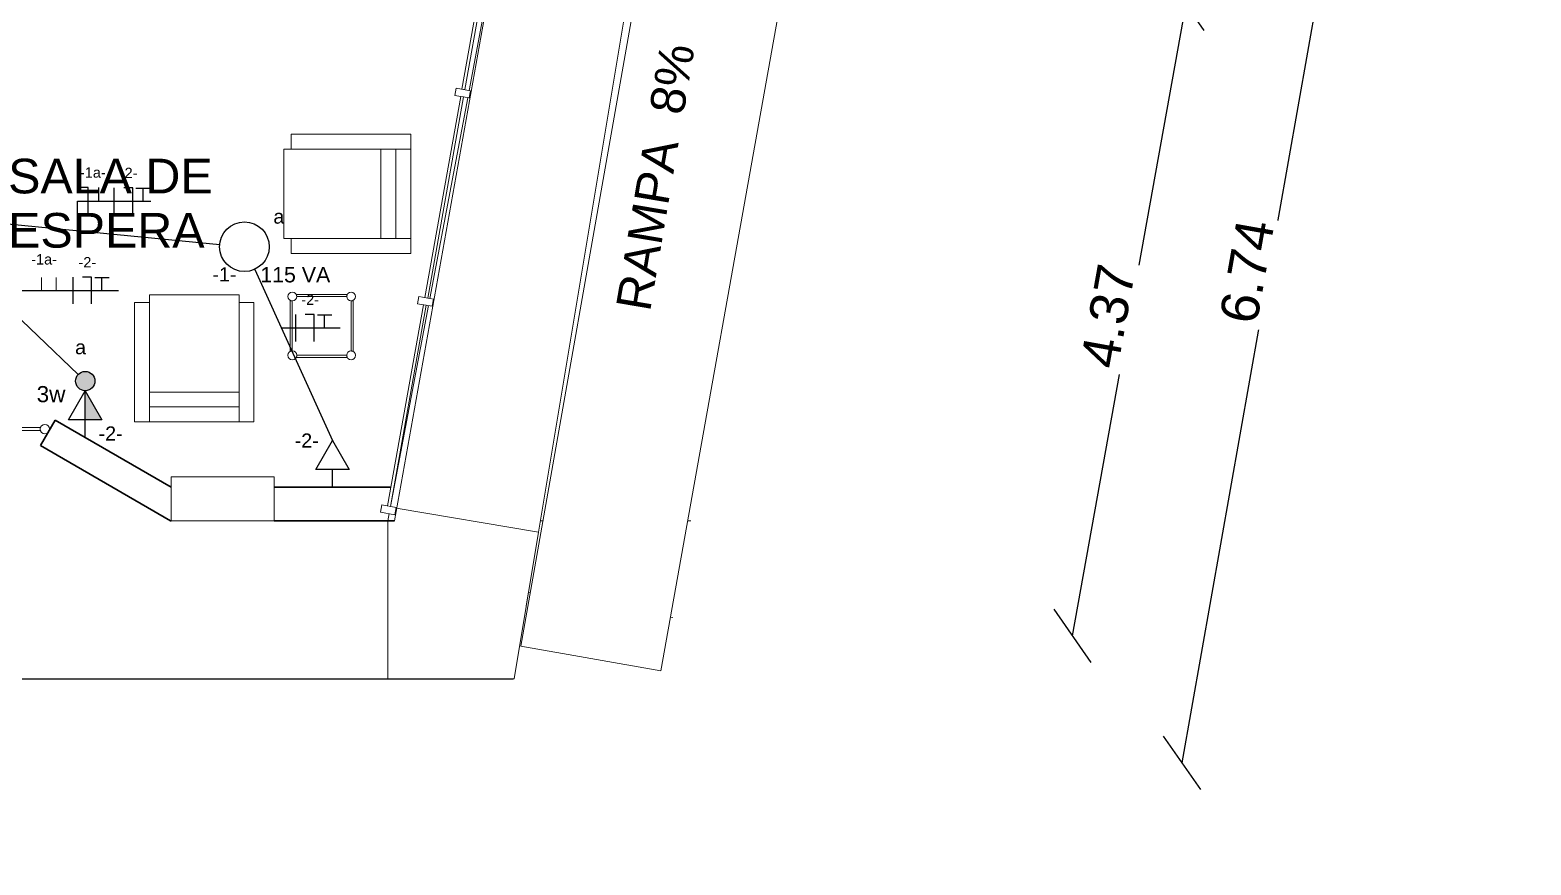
# Model space of a CAD drawing. Header units: metres. Extents: x -182 to 99, y 70 to 117.
# Drawn here: x -81.04 to -70.81, y 77.64 to 83.32 of the extents above; entities that cross this region are included whole.
import ezdxf

# ---------------------------------------------------------------- set-up
doc = ezdxf.new("R2010")
doc.units = ezdxf.units.M
doc.header["$LTSCALE"] = 0.01
for name, color, linetype, lineweight in [('A-ANNO-TEXT', 2, 'Continuous', 9), ('A-FLOR-OTLN', 6, 'Continuous', 13), ('A-FLOR-STRS', 1, 'Continuous', 9), ('A-GLAZ', 6, 'Continuous', 9), ('A-GLAZ-CWMG', 3, 'Continuous', 9), ('A-WALL', 2, 'Continuous', 9), ('G-IMPT', 1, 'Continuous', 9), ('I-FURN', 6, 'Continuous', 9), ('S-COLS', 6, 'Continuous', 9)]:
    doc.layers.add(name, color=color, linetype=linetype, lineweight=lineweight)
for name, color, linetype in [('FIAÇÃO', 10, 'Continuous'), ('Força', 7, 'Continuous'), ('Iluminação', 7, 'Continuous')]:
    doc.layers.add(name, color=color, linetype=linetype)
doc.styles.add('Arial', font='arial.ttf', dxfattribs={"height": 0.29506})
doc.styles.add('Arial_1', font='arial.ttf', dxfattribs={"height": 0.368825})
doc.styles.add('Arial_2', font='arial.ttf', dxfattribs={"height": 0.258177})
doc.dimstyles.new('Diagonal', dxfattribs={"dimscale": 0.3048, "dimtxt": 0.258177, "dimasz": 1.025262, "dimexe": 0.984252, "dimexo": 0.615157, "dimgap": 0.04101, "dimtad": 1, "dimrnd": 0.01, "dimzin": 0, "dimdsep": 46, "dimtxsty": 'Arial_2', "dimblk1": 'OBLIQUE', "dimblk2": 'OBLIQUE', "dimsah": 1, "dimcen": 0.09, "dimse1": 1, "dimse2": 1, "dimazin": 0, "dimtfac": 1, "dimtix": 1, "dimtmove": 0, "dimatfit": 3, "dimfxl": 1, "dimtvp": 1, "dimtfill": 1, "dimtolj": 1, "dimtzin": 0, "dimarcsym": 2})

# ---------------------------------------------------------------- blocks, each defined once
blk = doc.blocks.new('Couch01 - 12ZCOU01_dwg-205772-Planta Baja')
at = {"layer": 'G-IMPT'}
for p, q in [((0, 0.305), (0, 0.406)), ((0, 0.406), (0.813, 0.406)), ((0, 0.406), (0, 0.305)), ((0, 0.406), (0.813, 0.406)), ((0.813, 0.305), (0.813, 0.406)), ((0.813, 0.406), (0.813, 0.305)), ((0, -0.305), (0, 0.305)), ((0, 0.305), (0.102, 0.305)), ((0, -0.305), (0, 0.305)), ((0.102, 0.305), (0, 0.305)), ((0.102, -0.305), (0.102, 0.305)), ((0.102, -0.305), (0.102, 0.305)), ((0.102, 0.305), (0.158, 0.305)), ((0.102, 0.305), (0.158, 0.305)), ((0.158, 0.305), (0.813, 0.305)), ((0.813, 0.305), (0.158, 0.305)), ((0.203, 0.305), (0.203, -0.305)), ((0.203, -0.305), (0.203, 0.305)), ((0.813, 0.305), (0.864, 0.305)), ((0.813, 0.305), (0.864, 0.305)), ((0.864, 0.305), (0.864, -0.305)), ((0.864, 0.305), (0.864, -0.305)), ((0, -0.305), (0, -0.406)), ((0, -0.305), (0.102, -0.305)), ((0, -0.305), (0, -0.406)), ((0, -0.305), (0.102, -0.305)), ((0.102, -0.305), (0.158, -0.305)), ((0.102, -0.305), (0.158, -0.305)), ((0.813, -0.305), (0.158, -0.305)), ((0.813, -0.305), (0.158, -0.305)), ((0.813, -0.305), (0.813, -0.406)), ((0.813, -0.305), (0.864, -0.305)), ((0.813, -0.305), (0.813, -0.406)), ((0.813, -0.305), (0.864, -0.305)), ((0.813, -0.406), (0, -0.406)), ((0, -0.406), (0.813, -0.406))]:
    blk.add_line(p, q, dxfattribs=at)
blk = doc.blocks.new('Couch01 - Couch01-206132-Planta Baja')
blk.add_blockref('Couch01 - 12ZCOU01_dwg-205772-Planta Baja', (0, 0))
blk = doc.blocks.new('Table basse - Verre - Table basse - Verre 3-523687-Planta Baja')
at = {"layer": 'I-FURN'}
for p, q in [((-0.2, 0.213), (-0.2, -0.135)), ((-0.185, 0.209), (-0.185, -0.131)), ((0.189, 0.254), (-0.159, 0.254)), ((0.185, 0.239), (-0.155, 0.239)), ((0.215, -0.131), (0.215, 0.209)), ((0.23, -0.135), (0.23, 0.213)), ((-0.159, -0.176), (0.189, -0.176)), ((-0.155, -0.161), (0.185, -0.161))]:
    blk.add_line(p, q, dxfattribs=at)
for centre, start, end in [((-0.185, 0.239), 360, 180), ((-0.185, 0.239), 180, 360), ((0.215, 0.239), 360, 180), ((0.215, 0.239), 180, 360), ((-0.185, -0.161), 360, 180), ((-0.185, -0.161), 180, 360), ((0.215, -0.161), 360, 180), ((0.215, -0.161), 180, 360)]:
    blk.add_arc(centre, 0.03, start, end, dxfattribs=at)
for points, knots in [([(-0.199, 0.213), (-0.198, 0.212), (-0.198, 0.212), (-0.196, 0.211), (-0.193, 0.21), (-0.19, 0.21), (-0.188, 0.209), (-0.186, 0.209), (-0.186, 0.209)], [0.1111111, 0.1111111, 0.1111111, 0.1111111, 0.1666667, 0.2222222, 0.3333333, 0.3888889, 0.4444444, 0.4813841, 0.4813841, 0.4813841, 0.4813841]), ([(-0.155, 0.239), (-0.155, 0.24), (-0.155, 0.243), (-0.156, 0.247), (-0.157, 0.25), (-0.158, 0.252), (-0.158, 0.252), (-0.158, 0.253)], [0, 0, 0, 0, 0.1428571, 0.2857143, 0.5714286, 0.6785714, 0.7142857, 0.7142857, 0.7142857, 0.7142857]), ([(0.189, 0.253), (0.188, 0.252), (0.188, 0.251), (0.187, 0.248), (0.186, 0.244), (0.185, 0.241), (0.185, 0.239)], [0.2857143, 0.2857143, 0.2857143, 0.2857143, 0.4285714, 0.5714286, 0.7857143, 1, 1, 1, 1]), ([(0.216, 0.209), (0.217, 0.209), (0.219, 0.209), (0.222, 0.21), (0.224, 0.21), (0.225, 0.211), (0.226, 0.211), (0.228, 0.212), (0.229, 0.212), (0.229, 0.213), (0.229, 0.213)], [0.5186863, 0.5186863, 0.5186863, 0.5186863, 0.5833333, 0.6527778, 0.6875, 0.7222222, 0.7569444, 0.7916667, 0.8611111, 0.8888889, 0.8888889, 0.8888889, 0.8888889]), ([(-0.186, -0.131), (-0.187, -0.131), (-0.189, -0.131), (-0.191, -0.132), (-0.193, -0.132), (-0.194, -0.132), (-0.196, -0.133), (-0.197, -0.133), (-0.198, -0.134), (-0.199, -0.134), (-0.199, -0.134)], [0.5186159, 0.5186159, 0.5186159, 0.5186159, 0.5833333, 0.6527778, 0.6875, 0.7222222, 0.7569444, 0.7916667, 0.8611111, 0.8888889, 0.8888889, 0.8888889, 0.8888889]), ([(-0.158, -0.174), (-0.158, -0.174), (-0.157, -0.173), (-0.156, -0.17), (-0.155, -0.166), (-0.155, -0.163), (-0.155, -0.161)], [0.2857143, 0.2857143, 0.2857143, 0.2857143, 0.4285714, 0.5714286, 0.7857143, 1, 1, 1, 1]), ([(0.185, -0.161), (0.185, -0.162), (0.185, -0.164), (0.186, -0.169), (0.187, -0.172), (0.188, -0.174), (0.188, -0.174), (0.189, -0.174)], [0, 0, 0, 0, 0.1428571, 0.2857143, 0.5714286, 0.6785714, 0.7142857, 0.7142857, 0.7142857, 0.7142857]), ([(0.229, -0.134), (0.229, -0.134), (0.228, -0.134), (0.226, -0.133), (0.224, -0.132), (0.221, -0.131), (0.218, -0.131), (0.217, -0.131), (0.216, -0.131)], [0.1111111, 0.1111111, 0.1111111, 0.1111111, 0.1666667, 0.2222222, 0.3333333, 0.3888889, 0.4444444, 0.4813137, 0.4813137, 0.4813137, 0.4813137])]:
    blk.add_open_spline(points, degree=3, knots=knots, dxfattribs=at)
blk = doc.blocks.new('Panel de sistema - Acristalado 3-523199-Planta Baja')
at = {"layer": 'A-GLAZ'}
for p, q in [((0.695, 0.01), (-0.695, 0.01)), ((-0.695, 0.01), (-0.695, -0.01)), ((0.695, -0.01), (0.695, 0.01)), ((-0.695, -0.01), (0.695, -0.01))]:
    blk.add_line(p, q, dxfattribs=at)
blk = doc.blocks.new('Montante rectangular - Montante rectangular - 5 x 10 cm-392831-Planta Baja')
at = {"layer": 'A-GLAZ-CWMG', "lineweight": 13}
for p, q in [((-0.05, 0.05), (-0.05, -0.05)), ((0, 0.05), (-0.05, 0.05)), ((0, -0.05), (0, 0.05)), ((-0.05, -0.05), (0, -0.05))]:
    blk.add_line(p, q, dxfattribs=at)
blk = doc.blocks.new('Montante rectangular - Montante rectangular - 5 x 10 cm-392828-Planta Baja')
at = {"layer": 'A-GLAZ-CWMG', "lineweight": 13}
for p, q in [((-0.025, 0.05), (0.025, 0.05)), ((-0.025, -0.05), (-0.025, 0.05)), ((0.025, 0.05), (0.025, -0.05)), ((0.025, -0.05), (-0.025, -0.05))]:
    blk.add_line(p, q, dxfattribs=at)
blk = doc.blocks.new('Pilar rectangular hormigón - 300 x 700 mm-553680-Planta Baja')
at = {"layer": 'S-COLS'}
for p, q in [((0.15, 0.35), (-0.15, 0.35)), ((-0.15, 0.35), (-0.15, -0.35)), ((0.15, -0.35), (0.15, 0.35)), ((-0.15, -0.35), (0.15, -0.35))]:
    blk.add_line(p, q, dxfattribs=at)
blk = doc.blocks.new('Montante circular - Montante circular 1-529636-Planta Baja')
at = {"layer": 'A-GLAZ-CWMG', "lineweight": 13}
for start, end in [(0, 180), (180, 360)]:
    blk.add_arc((-0.03175, 0), 0.03175, start, end, dxfattribs=at)
blk = doc.blocks.new('Panel de sistema - Acristalado 3-555026-Planta Baja')
at = {"layer": 'A-GLAZ'}
for p, q in [((0.3105, 0.01), (-0.3105, 0.01)), ((-0.3105, 0.01), (-0.3105, -0.01)), ((0.3105, -0.01), (0.3105, 0.01)), ((-0.3105, -0.01), (0.3105, -0.01))]:
    blk.add_line(p, q, dxfattribs=at)
blk = doc.blocks.new('_Oblique')
at = {"color": 0, "linetype": 'ByBlock', "lineweight": -2}
blk.add_line((-0.5, -0.5), (0.5, 0.5), dxfattribs=at)
blk = doc.blocks.new('*D285')
at = {"color": 0, "lineweight": -2, "transparency": 16777216}
blk.add_line((-85.373, 75.324), (-78.598, 75.324), dxfattribs=at)
at = {"layer": 'Defpoints', "color": 0, "transparency": 16777216}
for p in [(-85.373, 83.596), (-78.598, 76.324), (-78.598, 75.324)]:
    blk.add_point(p, dxfattribs=at)
at = {"color": 0, "lineweight": -2, "transparency": 16777216, "xscale": 0.3124999999999999, "yscale": 0.3124999999999999, "zscale": 0.3124999999999999, "rotation": 180}
blk.add_blockref('_Oblique', (-85.373, 75.324), dxfattribs=at)
at = {"color": 0, "lineweight": -2, "transparency": 16777216, "xscale": 0.3124999999999999, "yscale": 0.3124999999999999, "zscale": 0.3124999999999999}
blk.add_blockref('_Oblique', (-78.598, 75.324), dxfattribs=at)
at = {"color": 0, "transparency": 16777216, "insert": (-81.985, 75.469), "char_height": 0.2582, "attachment_point": 5, "style": 'Arial_2', "bg_fill": 3, "box_fill_scale": 1.1, "bg_fill_color": 256, "bg_fill_true_color": 13158600, "bg_fill_transparency": 0}
blk.add_mtext('\\A1;6.77', dxfattribs=at)
blk = doc.blocks.new('*D287')
at = {"layer": 'A-FLOR-STRS', "color": 0, "lineweight": -2, "transparency": 16777216}
blk.add_line((-81.573, 74.324), (-78.598, 74.324), dxfattribs=at)
at = {"layer": 'Defpoints', "color": 0, "transparency": 16777216}
for p in [(-78.598, 79.485), (-81.573, 78.406), (-78.598, 74.324)]:
    blk.add_point(p, dxfattribs=at)
at = {"layer": 'A-FLOR-STRS', "color": 0, "lineweight": -2, "transparency": 16777216, "xscale": 0.3124999999999999, "yscale": 0.3124999999999999, "zscale": 0.3124999999999999, "rotation": 180}
blk.add_blockref('_Oblique', (-81.573, 74.324), dxfattribs=at)
at = {"layer": 'A-FLOR-STRS', "color": 0, "lineweight": -2, "transparency": 16777216, "xscale": 0.3124999999999999, "yscale": 0.3124999999999999, "zscale": 0.3124999999999999}
blk.add_blockref('_Oblique', (-78.598, 74.324), dxfattribs=at)
at = {"layer": 'A-FLOR-STRS', "color": 0, "transparency": 16777216, "insert": (-80.085, 74.469), "char_height": 0.2582, "attachment_point": 5, "style": 'Arial_2', "bg_fill": 3, "box_fill_scale": 1.1, "bg_fill_color": 256, "bg_fill_true_color": 13158600, "bg_fill_transparency": 0}
blk.add_mtext('\\A1;2.97', dxfattribs=at)
blk = doc.blocks.new('*D712')
at = {"color": 0, "lineweight": -2, "transparency": 16777216}
blk.add_line((-73.166, 83.504), (-73.938, 79.201), dxfattribs=at)
at = {"layer": 'Defpoints', "color": 0, "transparency": 16777216}
for p in [(-77.457, 84.275), (-78.229, 79.972), (-73.938, 79.201)]:
    blk.add_point(p, dxfattribs=at)
at = {"color": 0, "lineweight": -2, "transparency": 16777216, "xscale": 0.3124999999999999, "yscale": 0.3124999999999999, "zscale": 0.3124999999999999}
for p, rotation in [((-73.166, 83.504), 79.82316888748488), ((-73.938, 79.201), 259.8231688874849)]:
    blk.add_blockref('_Oblique', p, dxfattribs=dict(at, rotation=rotation))
at = {"color": 0, "transparency": 16777216, "insert": (-73.694, 81.378), "char_height": 0.2582, "attachment_point": 5, "rotation": 79.8232, "style": 'Arial_2', "bg_fill": 3, "box_fill_scale": 1.1, "bg_fill_color": 256, "bg_fill_true_color": 13158600, "bg_fill_transparency": 0}
blk.add_mtext('\\A1;4.37', dxfattribs=at)
blk = doc.blocks.new('*D716')
at = {"color": 0, "lineweight": -2, "transparency": 16777216}
blk.add_line((-65.241, 84.329), (-65.241, 79.985), dxfattribs=at)
at = {"layer": 'Defpoints', "color": 0, "transparency": 16777216}
for p in [(-77.778, 84.329), (-78.553, 79.985), (-65.241, 79.985)]:
    blk.add_point(p, dxfattribs=at)
at = {"color": 0, "lineweight": -2, "transparency": 16777216, "xscale": 0.3124999999999999, "yscale": 0.3124999999999999, "zscale": 0.3124999999999999}
for p, rotation in [((-65.241, 84.329), 90), ((-65.241, 79.985), 270)]:
    blk.add_blockref('_Oblique', p, dxfattribs=dict(at, rotation=rotation))
at = {"color": 0, "transparency": 16777216, "insert": (-65.385, 82.157), "char_height": 0.2582, "attachment_point": 5, "rotation": 90, "style": 'Arial_2', "bg_fill": 3, "box_fill_scale": 1.1, "bg_fill_color": 256, "bg_fill_true_color": 13158600, "bg_fill_transparency": 0}
blk.add_mtext('\\A1;4.34', dxfattribs=at)
blk = doc.blocks.new('*D718')
at = {"color": 0, "lineweight": -2, "transparency": 16777216}
blk.add_line((-72.019, 84.976), (-73.192, 78.337), dxfattribs=at)
at = {"layer": 'Defpoints', "color": 0, "transparency": 16777216}
for p in [(-75.554, 85.6), (-76.726, 78.961), (-73.192, 78.337)]:
    blk.add_point(p, dxfattribs=at)
at = {"color": 0, "lineweight": -2, "transparency": 16777216, "xscale": 0.3124999999999999, "yscale": 0.3124999999999999, "zscale": 0.3124999999999999}
for p, rotation in [((-72.019, 84.976), 79.98694333417832), ((-73.192, 78.337), 259.9869433341784)]:
    blk.add_blockref('_Oblique', p, dxfattribs=dict(at, rotation=rotation))
at = {"color": 0, "transparency": 16777216, "insert": (-72.748, 81.682), "char_height": 0.2582, "attachment_point": 5, "rotation": 79.9869, "style": 'Arial_2', "bg_fill": 3, "box_fill_scale": 1.1, "bg_fill_color": 256, "bg_fill_true_color": 13158600, "bg_fill_transparency": 0}
blk.add_mtext('\\A1;6.74', dxfattribs=at)
blk = doc.blocks.new('RN')
at = {"layer": 'FIAÇÃO', "color": 18, "true_color": 0x000000}
blk.add_line((2653.2, 1365.5), (2653.2, 1375.9), dxfattribs=at)
at = {"layer": 'FIAÇÃO', "color": 5}
blk.add_lwpolyline([(2645.2, 1355.1), (2645.2, 1375.9), (2638.3, 1375.9)], dxfattribs=at)
blk = doc.blocks.new('F-N-T')
at = {"layer": 'FIAÇÃO', "color": 1}
blk.add_line((2562, 1284.1), (2562, 1304.9), dxfattribs=at)
at = {"layer": 'FIAÇÃO', "color": 3}
blk.add_line((2584.3, 1294.3), (2584.3, 1304.7), dxfattribs=at)
at = {"layer": 'FIAÇÃO', "color": 5}
blk.add_lwpolyline([(2576.3, 1284.1), (2576.3, 1304.9), (2569.3, 1304.9)], dxfattribs=at)
at = {"layer": 'FIAÇÃO', "color": 3}
blk.add_lwpolyline([(2578.8, 1304.7), (2584.3, 1304.7), (2589.9, 1304.7)], dxfattribs=at)

msp = doc.modelspace()

# ---------------------------------------------------------------- linework, layer by layer
at = {"layer": 'A-FLOR-OTLN'}
for p, q in [((-78.553, 79.985), (-77.778, 84.329)), ((-77.542, 79.985), (-77.56, 79.985)), ((-76.536, 79.985), (-76.556, 79.985)), ((-77.64, 79.499), (-77.656, 79.407)), ((-77.629, 79.497), (-77.64, 79.499)), ((-76.659, 79.326), (-76.673, 79.328))]:
    msp.add_line(p, q, dxfattribs=at)
at = {"layer": 'A-FLOR-STRS', "color": 1}
for p, q in [((-77.693, 79.132), (-76.709, 84.706)), ((-76.77, 84.72), (-77.573, 79.908)), ((-76.739, 78.964), (-75.744, 84.536)), ((-77.778, 84.329), (-78.045, 82.913)), ((-78.055, 82.864), (-78.312, 81.498)), ((-78.322, 81.449), (-78.58, 80.083)), ((-78.589, 80.034), (-78.598, 79.985)), ((-78.543, 80.07), (-77.573, 79.908)), ((-78.598, 79.985), (-78.598, 78.91)), ((-77.573, 79.908), (-77.739, 78.91)), ((-76.739, 78.964), (-77.693, 79.132)), ((-81.573, 78.91), (-80.103, 78.91)), ((-77.745, 78.906), (-81.573, 78.906)), ((-78.6, 78.91), (-80.103, 78.91)), ((-77.739, 78.91), (-78.6, 78.91))]:
    msp.add_line(p, q, dxfattribs=at)
at = {"layer": 'A-WALL', "color": 7, "lineweight": 35}
for p, q in [((-80.864, 80.67), (-80.964, 80.497)), ((-80.073, 80.214), (-80.864, 80.67)), ((-80.964, 80.497), (-80.078, 79.985)), ((-80.078, 79.985), (-80.073, 79.985)), ((-79.373, 79.985), (-78.553, 79.985)), ((-78.598, 79.985), (-79.373, 79.985))]:
    msp.add_line(p, q, dxfattribs=at)

# ---------------------------------------------------------------- block references
at = {"layer": 'A-GLAZ', "rotation": 79.87747997241938}
for p in [(-77.962, 83.605), (-78.215, 82.187), (-78.469, 80.769)]:
    msp.add_blockref('Panel de sistema - Acristalado 3-523199-Planta Baja', p, dxfattribs=at)
at = {"layer": 'A-GLAZ'}
msp.add_blockref('Panel de sistema - Acristalado 3-555026-Planta Baja', (-81.276, 80.609), dxfattribs=at)
at = {"layer": 'A-GLAZ-CWMG', "extrusion": (0, 0, -1)}
for name, p, rotation in [('Montante rectangular - Montante rectangular - 5 x 10 cm-392828-Planta Baja', (78.089, 82.896), 100.1225200275806), ('Montante rectangular - Montante rectangular - 5 x 10 cm-392828-Planta Baja', (78.342, 81.478), 100.1225200275806), ('Montante circular - Montante circular 1-529636-Planta Baja', (80.902, 80.609), 180)]:
    msp.add_blockref(name, p, dxfattribs=dict(at, rotation=rotation))
at = {"layer": 'A-GLAZ-CWMG', "rotation": 259.8774799724194}
msp.add_blockref('Montante rectangular - Montante rectangular - 5 x 10 cm-392831-Planta Baja', (-78.6, 80.035), dxfattribs=at)
at = {"layer": 'I-FURN'}
for name, p, rotation in [('Couch01 - Couch01-206132-Planta Baja', (-78.443, 82.21), 180), ('Couch01 - Couch01-206132-Planta Baja', (-79.917, 80.658), 89.99999999999984), ('Table basse - Verre - Table basse - Verre 3-523687-Planta Baja', (-79.088, 81.326), 269.9999999999998)]:
    msp.add_blockref(name, p, dxfattribs=dict(at, rotation=rotation))
at = {"layer": 'S-COLS', "rotation": 269.9999999999996}
msp.add_blockref('Pilar rectangular hormigón - 300 x 700 mm-553680-Planta Baja', (-79.723, 80.135), dxfattribs=at)

# ---------------------------------------------------------------- texts
at = {"layer": 'A-ANNO-TEXT', "color": 7, "style": 'Arial_1'}
msp.add_text('RAMPA  8%%%', height=0.23605, rotation=80.3943, dxfattribs=at).set_placement((-76.814, 81.402))
at = {"layer": 'A-ANNO-TEXT', "color": 7, "insert": (-81.184, 82.449), "char_height": 0.236, "width": 1.65888, "attachment_point": 1, "line_spacing_factor": 0.938532, "style": 'Arial_1', "bg_fill": 3, "box_fill_scale": 1.25, "bg_fill_color": 7, "bg_fill_transparency": 0}
msp.add_mtext('SALA DE\\PESPERA', dxfattribs=at)

# ---------------------------------------------------------------- next in the draw order: dimensions: what is measured, and where the dimension line sits
at = {"color": 1}
dim = msp.add_aligned_dim(p1=(-77.457, 84.275), p2=(-78.229, 79.972), distance=4.36, dimstyle='Diagonal', override={"dimpost": '<>'}, dxfattribs=at)
dim.commit()
dim.dimension.update_dxf_attribs({"geometry": '*D712', "text_midpoint": (-73.694, 81.378)})
dim = msp.add_linear_dim(base=(-78.5981, 75.3242), p1=(-85.3728, 83.5956), p2=(-78.5981, 76.3242), dimstyle='Diagonal', override={"dimpost": '<>', "dimtmove": 1}, dxfattribs=at)
dim.commit()
dim.dimension.update_dxf_attribs({"geometry": '*D285', "text_midpoint": (-81.9855, 75.4686)})

# ---------------------------------------------------------------- next in the draw order: hatches: boundary and pattern name
at = {"layer": 'Iluminação'}
h = msp.add_hatch(color=256, dxfattribs=at)
h.paths.add_polyline_path([(-80.725, 80.936, 1), (-80.593, 80.936, 1)])
h.paths.add_polyline_path([(-82.588, 84.055, 1), (-82.719, 84.055, 1)])
msp.add_hatch(color=256, dxfattribs=at).paths.add_polyline_path([(-80.659, 80.87), (-80.659, 80.672), (-80.545, 80.672)])

# ---------------------------------------------------------------- next in the draw order: linework, layer by layer
at = {"layer": 'A-WALL', "color": 7, "lineweight": 35}
msp.add_line((-79.373, 80.214), (-78.578, 80.214), dxfattribs=at)
at = {"layer": 'FIAÇÃO', "color": 18, "lineweight": 20, "true_color": 0x000000}
for p, q in [((-80.957, 81.552), (-80.957, 81.64)), ((-80.857, 81.552), (-80.857, 81.64))]:
    msp.add_line(p, q, dxfattribs=at)
at = {"layer": 'Força', "color": 0, "ltscale": 0.5}
for p, q in [((-79.505, 81.696), (-78.975, 80.531)), ((-80.596, 81.552), (-80.433, 81.552)), ((-79.324, 81.297), (-78.924, 81.297))]:
    msp.add_line(p, q, dxfattribs=at)
at = {"layer": 'Iluminação', "color": 0, "ltscale": 0.5}
for p, q in [((-80.712, 81.96), (-80.712, 82.16)), ((-80.712, 82.16), (-80.212, 82.16)), ((-81.68, 82.053), (-79.743, 81.866)), ((-80.707, 80.981), (-81.726, 81.953)), ((-81.096, 81.552), (-80.596, 81.552))]:
    msp.add_line(p, q, dxfattribs=at)
at = {"layer": 'Iluminação'}
for p, q in [((-80.659, 80.672), (-80.659, 80.87)), ((-80.659, 80.552), (-80.659, 80.672)), ((-78.975, 80.214), (-78.975, 80.334)), ((-78.856, 80.214), (-78.658, 80.214))]:
    msp.add_line(p, q, dxfattribs=at)
for points in [[(-80.773, 80.672), (-80.659, 80.87), (-80.545, 80.672)], [(-79.09, 80.334), (-78.975, 80.531), (-78.861, 80.334)]]:
    msp.add_lwpolyline(points, close=True, dxfattribs=at)
for centre, radius in [((-79.575, 81.85), 0.169), ((-80.659, 80.936), 0.0658)]:
    msp.add_circle(centre, radius, dxfattribs=at)

# ---------------------------------------------------------------- next in the draw order: block references
at = {"layer": 'FIAÇÃO', "lineweight": 20, "xscale": 0.008784106945095342, "yscale": 0.008784106945095342, "zscale": 0.008784106945095342}
for p in [(-102.966, 70.789), (-103.246, 70.181), (-101.73, 69.926)]:
    msp.add_blockref('F-N-T', p, dxfattribs=at)
at = {"layer": 'Iluminação', "xscale": 0.009000000000000001, "yscale": 0.009000000000000001, "zscale": 0.009000000000000001}
msp.add_blockref('RN', (-104.446, 69.87), dxfattribs=at)

# ---------------------------------------------------------------- next in the draw order: texts
at = {"layer": 'FIAÇÃO', "lineweight": 20, "style": 'Arial'}
for s, p in [('-1a-', (-80.695, 82.32)), ('-2-', (-80.424, 82.317)), ('-1a-', (-81.027, 81.729)), ('-2-', (-80.705, 81.709)), ('-2-', (-79.188, 81.454))]:
    msp.add_text(s, height=0.0707, dxfattribs=at).set_placement(p)
at = {"layer": 'Iluminação', "lineweight": 20, "style": 'Arial'}
for s, height, p in [('a', 0.0959, (-79.378, 82.007)), ('-1-', 0.0959, (-79.793, 81.614)), ('a', 0.0959, (-80.728, 81.118)), ('3w', 0.1097, (-80.99, 80.792)), ('-2-', 0.0959, (-80.568, 80.531)), ('-2-', 0.0959, (-79.233, 80.483))]:
    msp.add_text(s, height=height, dxfattribs=at).set_placement(p)
at = {"layer": 'Iluminação', "lineweight": 20, "insert": (-79.229, 81.606), "char_height": 0.10402, "width": 0.5954, "attachment_point": 8, "style": 'Arial'}
msp.add_mtext('{\\H0.0275x;\\P\\P}115 VA', dxfattribs=at)

# ---------------------------------------------------------------- next in the draw order: dimensions: what is measured, and where the dimension line sits
at = {"layer": 'A-FLOR-STRS', "color": 1}
dim = msp.add_linear_dim(base=(-78.5981, 74.3242), p1=(-81.5728, 78.4055), p2=(-78.5981, 79.4855), dimstyle='Diagonal', override={"dimpost": '<>'}, dxfattribs=at)
dim.commit()
dim.dimension.update_dxf_attribs({"geometry": '*D287', "text_midpoint": (-80.0855, 74.4686)})

# ---------------------------------------------------------------- next in the draw order: dimensions: what is measured, and where the dimension line sits
at = {"color": 1}
dim = msp.add_linear_dim(base=(-65.241, 79.985), p1=(-77.778, 84.329), p2=(-78.553, 79.985), angle=90, dimstyle='Diagonal', override={"dimpost": '<>', "dimtmove": 1}, dxfattribs=at)
dim.commit()
dim.dimension.update_dxf_attribs({"geometry": '*D716', "text_midpoint": (-65.385, 82.157)})

# ---------------------------------------------------------------- next in the draw order: dimensions: what is measured, and where the dimension line sits
dim = msp.add_aligned_dim(p1=(-75.554, 85.6), p2=(-76.726, 78.961), distance=3.589, dimstyle='Diagonal', override={"dimpost": '<>'}, dxfattribs=at)
dim.commit()
dim.dimension.update_dxf_attribs({"geometry": '*D718', "text_midpoint": (-72.748, 81.682)})

doc.saveas('drawing.dxf')
